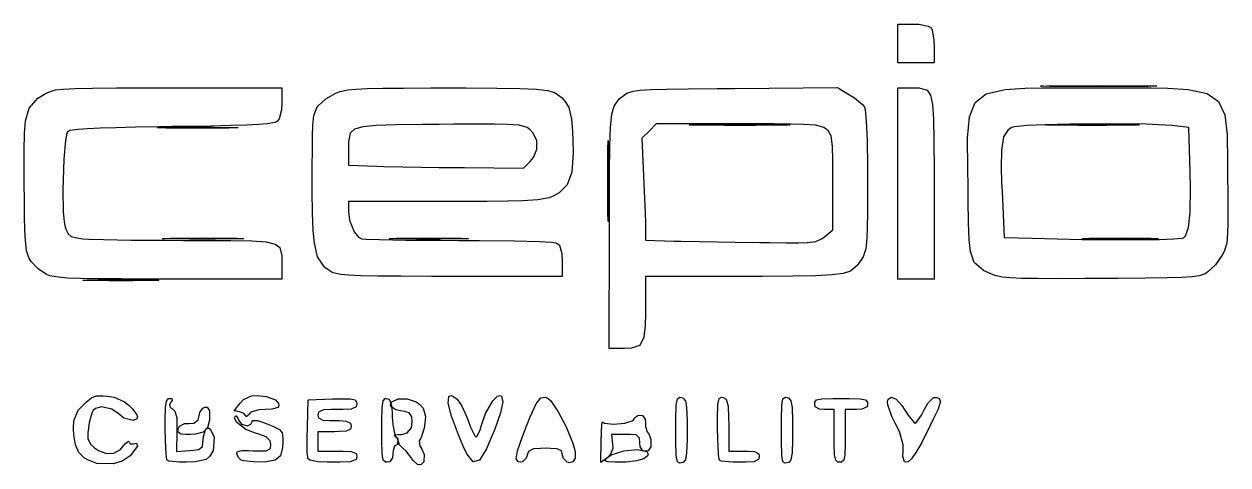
# Model space of a CAD drawing. Extents: x 1 to 926, y 1 to 171.
# Drawn here: x 492.2 to 925.9, y 1.6 to 160.6 of the extents above; entities that cross this region are included whole.
import ezdxf

# ---------------------------------------------------------------- set-up
doc = ezdxf.new("R2010")
doc.units = 0

msp = doc.modelspace()

# ---------------------------------------------------------------- linework, layer by layer
for p, q in [((807, 153.58251), (807, 160.58251)), ((807, 160.58251), (812.3, 160.58251)), ((812.3, 160.58251), (814.452578, 160.487823)), ((814.452578, 160.487823), (817.915859, 159.848448)), ((817.915859, 159.848448), (818.8, 159.38251)), ((818.8, 159.38251), (819.265937, 158.458916)), ((819.265937, 158.458916), (819.905313, 154.729229)), ((807, 146.58251), (807, 153.58251)), ((819.905313, 154.729229), (820, 152.38251)), ((820, 152.38251), (820, 146.58251)), ((813.5, 146.58251), (807, 146.58251)), ((820, 146.58251), (813.5, 146.58251)), ((497.108278, 133.835168), (499.5, 135.30099)), ((499.5, 135.30099), (500.904594, 136.037455)), ((500.904594, 136.037455), (503.501526, 136.810509)), ((503.501526, 136.810509), (506.303693, 137.14245)), ((506.303693, 137.14245), (510.55791, 137.357782)), ((510.55791, 137.357782), (516.774476, 137.482334)), ((516.774476, 137.482334), (525.463689, 137.541936)), ((525.463689, 137.541936), (537.135848, 137.562418)), ((537.135848, 137.562418), (544.25, 137.56606)), ((544.25, 137.56606), (585, 137.58251)), ((585, 137.58251), (585, 132.204955)), ((600.903042, 133.567022), (604.421401, 135.686179)), ((604.421401, 135.686179), (605.864281, 136.251861)), ((605.864281, 136.251861), (608.742034, 136.866309)), ((608.742034, 136.866309), (611.64416, 137.143462)), ((611.64416, 137.143462), (615.739583, 137.333488)), ((615.739583, 137.333488), (621.376649, 137.452549)), ((621.376649, 137.452549), (628.9037, 137.51681)), ((628.9037, 137.51681), (638.66908, 137.542433)), ((638.66908, 137.542433), (644.5, 137.545806)), ((644.5, 137.545806), (651.315314, 137.545469)), ((651.315314, 137.545469), (662.492892, 137.511389)), ((662.492892, 137.511389), (670.809564, 137.382432)), ((670.809564, 137.382432), (676.757125, 137.098195)), ((676.757125, 137.098195), (680.827367, 136.598273)), ((680.827367, 136.598273), (683.512083, 135.822262)), ((683.512083, 135.822262), (686.017092, 134.008448)), ((706.568643, 133.603428), (708.321881, 134.986111)), ((708.321881, 134.986111), (709.349147, 135.659071)), ((709.349147, 135.659071), (711.562732, 136.381094)), ((711.562732, 136.381094), (714.100209, 136.707488)), ((714.100209, 136.707488), (717.977725, 136.939243)), ((717.977725, 136.939243), (723.615825, 137.101495)), ((723.615825, 137.101495), (731.435056, 137.219379)), ((731.435056, 137.219379), (741.855963, 137.318031)), ((741.855963, 137.318031), (748.173465, 137.367999)), ((748.173465, 137.367999), (785.203169, 137.653489)), ((785.203169, 137.653489), (789.583192, 135.086624)), ((789.583192, 135.086624), (791.364231, 133.939809)), ((807, 103.08251), (807, 137.58251)), ((807, 137.58251), (811.845012, 137.58251)), ((811.845012, 137.58251), (814.611562, 137.559137)), ((814.611562, 137.559137), (817.46542, 136.707504)), ((817.46542, 136.707504), (818.656732, 134.915037)), ((818.656732, 134.915037), (819.401212, 131.598538)), ((834.748615, 132.261887), (838.814588, 135.39369)), ((838.814588, 135.39369), (845.56716, 136.991188)), ((845.56716, 136.991188), (852.788611, 137.485855)), ((852.788611, 137.485855), (858.783549, 137.598874)), ((858.368606, 138.18802), (858.773465, 138.241666)), ((859.377017, 138.14028), (858.368606, 138.18802)), ((858.773465, 138.241666), (860.662609, 138.29999)), ((858.783549, 137.598874), (865.818496, 137.612045)), ((861.727683, 138.09967), (859.377017, 138.14028)), ((860.662609, 138.29999), (862.185979, 138.330523)), ((865.349589, 138.06742), (861.727683, 138.09967)), ((862.185979, 138.330523), (879.056445, 138.454368)), ((870.171722, 138.044755), (865.349589, 138.06742)), ((865.818496, 137.612045), (873.975311, 137.588419)), ((876.123066, 138.032902), (870.171722, 138.044755)), ((873.975311, 137.588419), (878.5, 137.58251)), ((879.5, 138.031413), (876.123066, 138.032902)), ((878.5, 137.58251), (883.027922, 137.587539)), ((879.056445, 138.454368), (896.185979, 138.331178)), ((882.873676, 138.033032), (879.5, 138.031413)), ((888.79992, 138.045114), (882.873676, 138.033032)), ((883.027922, 137.587539), (891.193542, 137.606243)), ((893.574321, 138.067963), (888.79992, 138.045114)), ((891.193542, 137.606243), (898.241098, 137.588627)), ((897.12844, 138.100352), (893.574321, 138.067963)), ((896.185979, 138.331178), (897.773327, 138.300705)), ((899.393838, 138.14105), (897.12844, 138.100352)), ((897.773327, 138.300705), (899.78472, 138.242456)), ((898.241098, 137.588627), (904.253266, 137.477276)), ((900.302078, 138.188828), (899.393838, 138.14105)), ((899.78472, 138.242456), (900.302078, 138.188828)), ((904.253266, 137.477276), (911.511022, 137.0089)), ((911.511022, 137.0089), (918.335825, 135.52045)), ((918.335825, 135.52045), (922.507267, 132.623585)), ((492.729099, 125.658238), (493.952736, 130.232409)), ((493.952736, 130.232409), (497.108278, 133.835168)), ((585, 132.204955), (584.905144, 129.69167)), ((596.566913, 127.565136), (597.478702, 130.110151)), ((597.478702, 130.110151), (598.171401, 131.073282)), ((598.171401, 131.073282), (600.903042, 133.567022)), ((686.017092, 134.008448), (687.389587, 132.27795)), ((687.389587, 132.27795), (688.461433, 130.434617)), ((688.461433, 130.434617), (689.387233, 126.339067)), ((703.961355, 128.024568), (704.739227, 130.984647)), ((704.739227, 130.984647), (706.568643, 133.603428)), ((791.364231, 133.939809), (794.240574, 131.558272)), ((794.240574, 131.558272), (794.981608, 130.616876)), ((794.981608, 130.616876), (795.201374, 129.750767)), ((819.401212, 131.598538), (819.803581, 126.291494)), ((832.714378, 127.091372), (834.748615, 132.261887)), ((922.507267, 132.623585), (924.686764, 127.858981)), ((584.096054, 126.385108), (583.348329, 125.454955)), ((584.905144, 129.69167), (584.096054, 126.385108)), ((596.208871, 124.049705), (596.566913, 127.565136)), ((689.387233, 126.339067), (689.717291, 121.796169)), ((703.463362, 123.412266), (703.961355, 128.024568)), ((795.201374, 129.750767), (795.573232, 125.582215)), ((819.803581, 126.291494), (819.96856, 118.527394)), ((832.057014, 119.377738), (832.714378, 127.091372)), ((924.686764, 127.858981), (925.535735, 120.767316)), ((492.323636, 121.105468), (492.729099, 125.658238)), ((507.904775, 121.8888), (507.601019, 121.290367)), ((508.687891, 122.194231), (507.904775, 121.8888)), ((511.702772, 122.590837), (508.687891, 122.194231)), ((515.045938, 122.819023), (511.702772, 122.590837)), ((519.540852, 123.022082), (515.045938, 122.819023)), ((525.2605, 123.20331), (519.540852, 123.022082)), ((532.27787, 123.366005), (525.2605, 123.20331)), ((540.665949, 123.513464), (532.27787, 123.366005)), ((540.051831, 123.153954), (540.241653, 123.236508)), ((543.214785, 123.068418), (540.051831, 123.153954)), ((540.241653, 123.236508), (541.678139, 123.297875)), ((545.396814, 123.58251), (540.665949, 123.513464)), ((541.678139, 123.297875), (542.807349, 123.329971)), ((542.807349, 123.329971), (554.93413, 123.459566)), ((549.930101, 123.020433), (543.214785, 123.068418)), ((550.543089, 123.656818), (545.396814, 123.58251)), ((554.5, 123.013765), (549.930101, 123.020433)), ((559.455391, 123.809174), (550.543089, 123.656818)), ((559.082445, 123.019979), (554.5, 123.013765)), ((554.93413, 123.459566), (566.807349, 123.328782)), ((565.890566, 123.067294), (559.082445, 123.019979)), ((566.666093, 123.973363), (559.455391, 123.809174)), ((569.2198, 123.152509), (565.890566, 123.067294)), ((572.341672, 124.157598), (566.666093, 123.973363)), ((566.807349, 123.328782), (567.87394, 123.296577)), ((567.87394, 123.296577), (569.190774, 123.235074)), ((569.190774, 123.235074), (569.2198, 123.152509)), ((576.648607, 124.370092), (572.341672, 124.157598)), ((579.753375, 124.619061), (576.648607, 124.370092)), ((582.520635, 125.078868), (579.753375, 124.619061)), ((583.348329, 125.454955), (582.520635, 125.078868)), ((596.083126, 120.433736), (596.208871, 124.049705)), ((611.251677, 122.627558), (609.693799, 121.282496)), ((614.196413, 123.47752), (611.251677, 122.627558)), ((618.96482, 123.958462), (614.196413, 123.47752)), ((625.993715, 124.196466), (618.96482, 123.958462)), ((635.719913, 124.317613), (625.993715, 124.196466)), ((641.731005, 124.373766), (635.719913, 124.317613)), ((646.870491, 124.422725), (641.731005, 124.373766)), ((655.334642, 124.487579), (646.870491, 124.422725)), ((661.673168, 124.491895), (655.334642, 124.487579)), ((666.239036, 124.415928), (661.673168, 124.491895)), ((670.536216, 124.108258), (666.239036, 124.415928)), ((673.355834, 123.232761), (670.536216, 124.108258)), ((674.312693, 122.551186), (673.355834, 123.232761)), ((675.496099, 121.387335), (674.312693, 122.551186)), ((689.717291, 121.796169), (689.83925, 118.742977)), ((703.18224, 116.56416), (703.463362, 123.412266)), ((717.304529, 121.977948), (714.699967, 119.373386)), ((719.909091, 124.58251), (717.304529, 121.977948)), ((749.343761, 124.58251), (719.909091, 124.58251)), ((731.808273, 124.185006), (732.208353, 124.239748)), ((732.639761, 124.136262), (731.808273, 124.185006)), ((732.208353, 124.239748), (733.900497, 124.299236)), ((734.642319, 124.09477), (732.639761, 124.136262)), ((733.900497, 124.299236), (735.25, 124.330367)), ((737.755447, 124.061785), (734.642319, 124.09477)), ((735.25, 124.330367), (750, 124.456431)), ((744.375122, 124.030996), (737.755447, 124.061785)), ((750, 124.024759), (744.375122, 124.030996)), ((754.207031, 124.580657), (749.343761, 124.58251)), ((750, 124.456431), (764.75, 124.330367)), ((755.624878, 124.030996), (750, 124.024759)), ((762.2976, 124.559093), (754.207031, 124.580657)), ((762.244553, 124.061785), (755.624878, 124.030996)), ((765.357681, 124.09477), (762.244553, 124.061785)), ((768.455875, 124.498749), (762.2976, 124.559093)), ((764.75, 124.330367), (766.099503, 124.299236)), ((767.360239, 124.136262), (765.357681, 124.09477)), ((766.099503, 124.299236), (767.791647, 124.239748)), ((768.191727, 124.185006), (767.360239, 124.136262)), ((767.791647, 124.239748), (768.191727, 124.185006)), ((772.980655, 124.38166), (768.455875, 124.498749)), ((777.358645, 124.060333), (772.980655, 124.38166)), ((780.267524, 123.265618), (777.358645, 124.060333)), ((781.139216, 122.670863), (780.267524, 123.265618)), ((781.905373, 122.003322), (781.139216, 122.670863)), ((782.903607, 120.249006), (781.905373, 122.003322)), ((795.573232, 125.582215), (795.839414, 118.571968)), ((846.723293, 122.48464), (844.990241, 119.900676)), ((848.016607, 123.296515), (846.723293, 122.48464)), ((848.981593, 123.541057), (848.016607, 123.296515)), ((853.35834, 123.964502), (848.981593, 123.541057)), ((860.284757, 124.292335), (853.35834, 123.964502)), ((860.041611, 124.18316), (860.414566, 124.238488)), ((860.816727, 124.133896), (860.041611, 124.18316)), ((868.905612, 124.51484), (860.284757, 124.292335)), ((860.414566, 124.238488), (861.991989, 124.298611)), ((862.683517, 124.091961), (860.816727, 124.133896)), ((861.991989, 124.298611), (863.25, 124.330075)), ((865.585587, 124.058623), (862.683517, 124.091961)), ((863.25, 124.330075), (877, 124.457486)), ((871.75647, 124.027506), (865.585587, 124.058623)), ((883.143138, 124.629856), (868.905612, 124.51484)), ((877, 124.021202), (871.75647, 124.027506)), ((877, 124.457486), (890.75, 124.330075)), ((882.24353, 124.027506), (877, 124.021202)), ((888.414413, 124.058623), (882.24353, 124.027506)), ((896.382456, 124.453237), (883.143138, 124.629856)), ((891.316483, 124.091961), (888.414413, 124.058623)), ((890.75, 124.330075), (892.008011, 124.298611)), ((893.183273, 124.133896), (891.316483, 124.091961)), ((892.008011, 124.298611), (893.585434, 124.238488)), ((893.958389, 124.18316), (893.183273, 124.133896)), ((893.585434, 124.238488), (893.958389, 124.18316)), ((903.228716, 124.15728), (896.382456, 124.453237)), ((905.737149, 123.952195), (903.228716, 124.15728)), ((911.76768, 123.32188), (905.737149, 123.952195)), ((912.199489, 107.202195), (911.76768, 123.32188)), ((492.163033, 114.969335), (492.323636, 121.105468)), ((507.062741, 118.596013), (506.459274, 111.836353)), ((507.601019, 121.290367), (507.062741, 118.596013)), ((596.021487, 115.484255), (596.083126, 120.433736)), ((609.001804, 118.060784), (609, 114.926364)), ((609.693799, 121.282496), (609.001804, 118.060784)), ((676.878426, 118.579965), (675.496099, 121.387335)), ((676.941541, 115.457833), (676.878426, 118.579965)), ((689.83925, 118.742977), (689.925027, 114.080795)), ((702.485908, 115.367725), (702.571444, 118.530679)), ((702.571444, 118.530679), (702.653998, 118.340857)), ((702.653998, 118.340857), (702.715365, 116.904371)), ((714.699967, 119.373386), (715.349983, 105.819836)), ((783.363488, 116.53094), (782.903607, 120.249006)), ((795.839414, 118.571968), (795.981385, 109.208125)), ((819.96856, 118.527394), (820.00087, 107.839726)), ((832.121662, 108.616582), (832.057014, 119.377738)), ((844.990241, 119.900676), (844.229405, 114.958985)), ((925.535735, 120.767316), (925.715596, 110.889266)), ((492.175824, 106.923521), (492.163033, 114.969335)), ((596.00145, 108.93072), (596.021487, 115.484255)), ((609, 114.926364), (609, 109.652476)), ((675.677564, 112.410699), (676.941541, 115.457833)), ((689.925027, 114.080795), (689.451655, 107.118136)), ((702.437923, 108.652409), (702.485908, 115.367725)), ((702.715365, 116.904371), (702.747461, 115.775161)), ((702.747461, 115.775161), (702.877056, 103.64838)), ((703.054978, 106.896671), (703.18224, 116.56416)), ((783.480532, 111.439609), (783.363488, 116.53094)), ((844.229405, 114.958985), (844.177045, 108.927679)), ((506.459274, 111.836353), (506.121774, 100.621286)), ((596, 104.967888), (596.00145, 108.93072)), ((609, 109.652476), (619.25, 109.328391)), ((619.25, 109.328391), (621.743652, 109.258984)), ((621.743652, 109.258984), (628.620339, 109.111372)), ((628.620339, 109.111372), (641.71804, 108.900867)), ((641.71804, 108.900867), (650.795455, 108.793407)), ((650.795455, 108.793407), (672.090909, 108.58251)), ((672.090909, 108.58251), (674.545455, 111.037056)), ((674.545455, 111.037056), (675.677564, 112.410699)), ((702.431254, 104.08251), (702.437923, 108.652409)), ((783.498923, 106.553733), (783.480532, 111.439609)), ((795.981385, 109.208125), (796, 103.796135)), ((832.220095, 101.935555), (832.121662, 108.616582)), ((844.177045, 108.927679), (844.342278, 103.496616)), ((925.715596, 110.889266), (925.761304, 104.761809)), ((492.224909, 102.08251), (492.175824, 106.923521)), ((596.009543, 100.307584), (596, 104.967888)), ((689.451655, 107.118136), (687.872879, 102.60218)), ((703.018568, 93.826217), (703.054978, 106.896671)), ((715.349983, 105.819836), (715.602373, 100.177952)), ((783.5, 103.58428), (783.498923, 106.553733)), ((820.00087, 107.839726), (820, 101.253769)), ((912.31852, 101.447021), (912.199489, 107.202195)), ((925.761304, 104.761809), (925.804839, 100.701235)), ((492.272963, 98.027434), (492.224909, 102.08251)), ((506.121774, 100.621286), (506.291005, 92.951387)), ((596.104439, 92.434524), (596.009543, 100.307584)), ((687.872879, 102.60218), (684.894097, 99.690238)), ((702.437469, 99.500065), (702.431254, 104.08251)), ((702.877056, 103.64838), (702.746272, 91.775161)), ((715.602373, 100.177952), (715.888596, 92.46504)), ((783.5, 86.409343), (783.5, 103.58428)), ((796, 103.796135), (795.998804, 99.51297)), ((807, 68.58251), (807, 103.08251)), ((820, 101.253769), (820, 68.58251)), ((832.275839, 96.96084), (832.220095, 101.935555)), ((844.342278, 103.496616), (844.475604, 100.297421)), ((844.475604, 100.297421), (845.209922, 83.650159)), ((912.240252, 92.728537), (912.31852, 101.447021)), ((925.804839, 100.701235), (925.859366, 93.99567)), ((492.370888, 91.310553), (492.272963, 98.027434)), ((643.75, 96.604472), (609, 96.58251)), ((609, 96.58251), (609, 93.03285)), ((649.46193, 96.610083), (643.75, 96.604472)), ((658.99299, 96.63882), (649.46193, 96.610083)), ((666.299788, 96.706008), (658.99299, 96.63882)), ((671.74169, 96.829764), (666.299788, 96.706008)), ((677.193974, 97.161091), (671.74169, 96.829764)), ((681.290625, 97.969933), (677.193974, 97.161091)), ((682.787639, 98.572432), (681.290625, 97.969933)), ((684.894097, 99.690238), (682.787639, 98.572432)), ((702.484784, 92.691944), (702.437469, 99.500065)), ((795.998804, 99.51297), (795.979985, 92.450058)), ((832.405859, 88.846005), (832.275839, 96.96084)), ((492.492412, 86.221121), (492.370888, 91.310553)), ((506.291005, 92.951387), (506.635813, 89.216761)), ((596.341648, 86.275818), (596.104439, 92.434524)), ((609, 93.03285), (609.383492, 89.879153)), ((702.569999, 89.36271), (702.484784, 92.691944)), ((702.746272, 91.775161), (702.714067, 90.70857)), ((703.014742, 85.83251), (703.018568, 93.826217)), ((715.888596, 92.46504), (715.986733, 88.701617)), ((795.979985, 92.450058), (795.918701, 87.136481)), ((911.686352, 87.194444), (912.240252, 92.728537)), ((925.859366, 93.99567), (925.852622, 88.930889)), ((506.635813, 89.216761), (506.883985, 87.968157)), ((506.883985, 87.968157), (507.256438, 86.66434)), ((609.383492, 89.879153), (611.086069, 85.615869)), ((702.652564, 89.391736), (702.569999, 89.36271)), ((702.714067, 90.70857), (702.652564, 89.391736)), ((715.986733, 88.701617), (716, 87.459381)), ((716, 87.459381), (716, 82.652476)), ((795.918701, 87.136481), (795.790278, 83.265974)), ((832.645803, 82.853196), (832.405859, 88.846005)), ((910.592192, 84.199026), (911.686352, 87.194444)), ((925.852622, 88.930889), (925.763147, 85.210903)), ((492.662947, 82.48284), (492.492412, 86.221121)), ((493.066228, 78.804423), (492.662947, 82.48284)), ((507.256438, 86.66434), (508.010233, 84.903554)), ((508.010233, 84.903554), (509.160883, 83.954272)), ((509.160883, 83.954272), (511.170389, 83.435346)), ((511.170389, 83.435346), (512.641589, 83.218157)), ((512.641589, 83.218157), (513.281521, 83.153406)), ((513.281521, 83.153406), (515.474693, 83.029675)), ((515.474693, 83.029675), (520.763739, 82.863399)), ((520.763739, 82.863399), (530.75266, 82.691452)), ((530.75266, 82.691452), (542.98731, 82.595484)), ((542.051831, 83.153954), (542.241653, 83.236508)), ((545.214785, 83.068418), (542.051831, 83.153954)), ((542.241653, 83.236508), (543.678139, 83.297875)), ((542.98731, 82.595484), (549.568143, 82.58251)), ((543.678139, 83.297875), (544.807349, 83.329971)), ((544.807349, 83.329971), (556.93413, 83.459566)), ((551.930101, 83.020433), (545.214785, 83.068418)), ((549.568143, 82.58251), (556.076099, 82.584789)), ((556.5, 83.013765), (551.930101, 83.020433)), ((556.076099, 82.584789), (566.605933, 82.560106)), ((561.082445, 83.019979), (556.5, 83.013765)), ((556.93413, 83.459566), (568.807349, 83.328782)), ((567.890566, 83.067294), (561.082445, 83.019979)), ((566.605933, 82.560106), (574.215199, 82.401072)), ((571.2198, 83.152509), (567.890566, 83.067294)), ((568.807349, 83.328782), (569.87394, 83.296577)), ((569.87394, 83.296577), (571.190774, 83.235074)), ((571.190774, 83.235074), (571.2198, 83.152509)), ((596.770651, 81.572613), (596.341648, 86.275818)), ((611.086069, 85.615869), (612.682641, 83.712462)), ((612.682641, 83.712462), (613.544802, 83.203691)), ((613.544802, 83.203691), (613.883417, 83.140413)), ((613.883417, 83.140413), (615.53673, 83.019498)), ((615.53673, 83.019498), (620.186953, 82.857007)), ((620.186953, 82.857007), (629.682515, 82.688972)), ((623.719849, 83.152525), (623.826993, 83.235369)), ((626.898315, 83.066854), (623.719849, 83.152525)), ((623.826993, 83.235369), (625.174973, 83.297016)), ((625.174973, 83.297016), (626.25, 83.329278)), ((626.25, 83.329278), (638, 83.459918)), ((633.519165, 83.019039), (626.898315, 83.066854)), ((629.682515, 82.688972), (641.888269, 82.595188)), ((638, 83.012575), (633.519165, 83.019039)), ((638, 83.459918), (649.75, 83.329278)), ((642.480835, 83.019039), (638, 83.012575)), ((641.888269, 82.595188), (648.647529, 82.58251)), ((649.101685, 83.066854), (642.480835, 83.019039)), ((648.647529, 82.58251), (656.197065, 82.564872)), ((652.280151, 83.152525), (649.101685, 83.066854)), ((649.75, 83.329278), (650.825027, 83.297016)), ((650.825027, 83.297016), (652.173007, 83.235369)), ((652.173007, 83.235369), (652.280151, 83.152525)), ((656.197065, 82.564872), (668.834418, 82.427533)), ((668.834418, 82.427533), (677.903474, 82.162468)), ((703, 43.58251), (703.014742, 85.83251)), ((716, 82.652476), (726.25, 82.328391)), ((777.457953, 82.189246), (779.727449, 83.203746)), ((779.727449, 83.203746), (780.694236, 83.995926)), ((780.694236, 83.995926), (783.5, 86.409343)), ((795.790278, 83.265974), (795.417788, 79.496016)), ((833.097928, 78.593491), (832.645803, 82.853196)), ((845.209922, 83.650159), (855.354961, 83.327232)), ((855.354961, 83.327232), (873.353443, 82.928845)), ((873.327515, 83.150984), (873.430099, 83.234428)), ((876.370728, 83.064694), (873.327515, 83.150984)), ((873.353443, 82.928845), (894.552158, 82.839892)), ((873.430099, 83.234428), (874.720718, 83.296522)), ((874.720718, 83.296522), (875.75, 83.329017)), ((875.75, 83.329017), (887, 83.460603)), ((882.709839, 83.016533), (876.370728, 83.064694)), ((887, 83.010022), (882.709839, 83.016533)), ((887, 83.460603), (898.25, 83.329017)), ((891.290161, 83.016533), (887, 83.010022)), ((897.629272, 83.064694), (891.290161, 83.016533)), ((894.552158, 82.839892), (901.254394, 82.928431)), ((900.672485, 83.150984), (897.629272, 83.064694)), ((898.25, 83.329017), (899.279282, 83.296522)), ((899.279282, 83.296522), (900.569901, 83.234428)), ((900.569901, 83.234428), (900.672485, 83.150984)), ((901.254394, 82.928431), (906.299136, 83.086431)), ((906.299136, 83.086431), (909.258439, 83.312916)), ((909.258439, 83.312916), (909.822318, 83.451535)), ((909.822318, 83.451535), (910.592192, 84.199026)), ((925.763147, 85.210903), (925.426868, 81.504931)), ((494.012642, 76.050114), (493.066228, 78.804423)), ((574.215199, 82.401072), (579.376936, 81.993255)), ((579.376936, 81.993255), (582.564185, 81.222217)), ((582.564185, 81.222217), (584.249988, 79.973526)), ((584.249988, 79.973526), (584.998258, 76.954561)), ((597.882004, 76.680633), (596.770651, 81.572613)), ((677.903474, 82.162468), (682.157113, 81.885883)), ((682.157113, 81.885883), (683.699026, 81.666803)), ((683.699026, 81.666803), (684.065741, 81.547326)), ((684.065741, 81.547326), (685.021916, 80.79758)), ((685.021916, 80.79758), (685.915754, 77.79387)), ((726.25, 82.328391), (728.731381, 82.258984)), ((728.731381, 82.258984), (735.517298, 82.111372)), ((735.517298, 82.111372), (748.350263, 81.900867)), ((748.350263, 81.900867), (757.194236, 81.793407)), ((757.194236, 81.793407), (760.81825, 81.757225)), ((760.81825, 81.757225), (766.764362, 81.713175)), ((766.764362, 81.713175), (771.200131, 81.728017)), ((771.200131, 81.728017), (774.396208, 81.827118)), ((774.396208, 81.827118), (777.457953, 82.189246)), ((795.417788, 79.496016), (794.455863, 76.66168)), ((834.397642, 74.602736), (833.097928, 78.593491)), ((924.488641, 78.507831), (923.761304, 77.176527)), ((925.426868, 81.504931), (924.488641, 78.507831)), ((494.718183, 74.972823), (494.012642, 76.050114)), ((497.248808, 72.301453), (494.718183, 74.972823)), ((584.998258, 76.954561), (585, 74.011081)), ((585, 74.011081), (585, 68.58251)), ((600.49689, 72.836297), (597.882004, 76.680633)), ((685.915754, 77.79387), (686, 75.047326)), ((686, 75.047326), (686, 69.58251)), ((793.719985, 75.494962), (792.336708, 73.552649)), ((794.455863, 76.66168), (793.719985, 75.494962)), ((837.827628, 71.717653), (834.397642, 74.602736)), ((921.335349, 73.802809), (918.67818, 71.176527)), ((923.761304, 77.176527), (921.335349, 73.802809)), ((500.218183, 70.245593), (497.248808, 72.301453)), ((501.475177, 69.771478), (500.218183, 70.245593)), ((504.54918, 69.244934), (501.475177, 69.771478)), ((602.401269, 71.479558), (600.49689, 72.836297)), ((603.550889, 70.890175), (602.401269, 71.479558)), ((606.147644, 70.256843), (603.550889, 70.890175)), ((609.060507, 69.975571), (606.147644, 70.256843)), ((613.39884, 69.786089), (609.060507, 69.975571)), ((619.57417, 69.670423), (613.39884, 69.786089)), ((627.998023, 69.610599), (619.57417, 69.670423)), ((639.081927, 69.588642), (627.998023, 69.610599)), ((645.75, 69.586248), (639.081927, 69.588642)), ((686, 69.58251), (645.75, 69.586248)), ((751.25, 69.597252), (716, 69.58251)), ((716, 69.58251), (716, 58.516769)), ((758.032395, 69.60149), (751.25, 69.597252)), ((769.13594, 69.643225), (758.032395, 69.60149)), ((777.37323, 69.786993), (769.13594, 69.643225)), ((783.242747, 70.102017), (777.37323, 69.786993)), ((787.242975, 70.657519), (783.242747, 70.102017)), ((789.872399, 71.522724), (787.242975, 70.657519)), ((792.336708, 73.552649), (789.872399, 71.522724)), ((840.5, 70.444004), (837.827628, 71.717653)), ((841.913994, 69.873228), (840.5, 70.444004)), ((844.701543, 69.265098), (841.913994, 69.873228)), ((913.013303, 69.461772), (909.262403, 69.23367)), ((915.47947, 69.785748), (913.013303, 69.461772)), ((917.654513, 70.505272), (915.47947, 69.785748)), ((918.67818, 71.176527), (917.654513, 70.505272)), ((507.851863, 68.999817), (504.54918, 69.244934)), ((512.526029, 68.825691), (507.851863, 68.999817)), ((518.887796, 68.710779), (512.526029, 68.825691)), ((513.327515, 68.150984), (513.430099, 68.234428)), ((516.370728, 68.064694), (513.327515, 68.150984)), ((513.430099, 68.234428), (514.720718, 68.296522)), ((514.720718, 68.296522), (515.75, 68.329017)), ((515.75, 68.329017), (527, 68.460603)), ((522.709839, 68.016533), (516.370728, 68.064694)), ((527.253284, 68.643305), (518.887796, 68.710779)), ((527, 68.010022), (522.709839, 68.016533)), ((527, 68.460603), (538.25, 68.329017)), ((531.290161, 68.016533), (527, 68.010022)), ((537.93861, 68.611493), (527.253284, 68.643305)), ((537.629272, 68.064694), (531.290161, 68.016533)), ((540.672485, 68.150984), (537.629272, 68.064694)), ((544.25, 68.60528), (537.93861, 68.611493)), ((538.25, 68.329017), (539.279282, 68.296522)), ((539.279282, 68.296522), (540.569901, 68.234428)), ((540.569901, 68.234428), (540.672485, 68.150984)), ((585, 68.58251), (544.25, 68.60528)), ((813.5, 68.58251), (807, 68.58251)), ((820, 68.58251), (813.5, 68.58251)), ((847.527357, 69.003825), (844.701543, 69.265098)), ((851.545591, 68.840904), (847.527357, 69.003825)), ((857.114927, 68.761792), (851.545591, 68.840904)), ((864.594045, 68.751945), (857.114927, 68.761792)), ((874.341627, 68.796821), (864.594045, 68.751945)), ((880.17818, 68.835235), (874.341627, 68.796821)), ((886.257114, 68.87866), (880.17818, 68.835235)), ((896.288728, 68.966708), (886.257114, 68.87866)), ((903.822351, 69.076846), (896.288728, 68.966708)), ((909.262403, 69.23367), (903.822351, 69.076846)), ((716, 58.516769), (715.99324, 56.034227)), ((715.99324, 56.034227), (715.911954, 51.92249)), ((715.911954, 51.92249), (715.484557, 47.618614)), ((708.464816, 43.58251), (703, 43.58251)), ((710.82344, 43.648083), (708.464816, 43.58251)), ((713.963556, 44.604086), (710.82344, 43.648083)), ((715.484557, 47.618614), (713.963556, 44.604086)), ((516.439368, 25.837456), (518.172725, 26.454462)), ((518.172725, 26.454462), (520.491238, 26.483679)), ((520.491238, 26.483679), (522.071594, 26.349653)), ((522.071594, 26.349653), (524.586212, 25.976871)), ((571.217266, 25.181123), (574.082591, 26.459131)), ((574.082591, 26.459131), (576.138322, 26.58251)), ((576.138322, 26.58251), (579.324586, 26.323606)), ((579.324586, 26.323606), (582.736189, 25.082968)), ((644.959203, 23.822484), (645.238287, 26.267235)), ((645.238287, 26.267235), (645.928571, 26.58251)), ((645.928571, 26.58251), (646.639351, 26.434279)), ((646.639351, 26.434279), (648.132843, 25.266872)), ((661.022698, 24.751018), (662.753894, 26.363825)), ((662.753894, 26.363825), (663.530615, 26.58251)), ((663.530615, 26.58251), (664.196841, 26.334356)), ((664.196841, 26.334356), (664.604614, 24.354424)), ((803.509715, 25.307298), (804.640806, 26.035767)), ((804.640806, 26.035767), (806.312204, 25.249615)), ((511.665001, 21.283523), (513.524842, 23.307352)), ((513.524842, 23.307352), (514.645838, 24.402952)), ((514.645838, 24.402952), (516.439368, 25.837456)), ((517.892731, 21.89147), (517.087869, 21.188386)), ((520.030734, 22.543836), (517.892731, 21.89147)), ((523.768569, 21.735897), (520.030734, 22.543836)), ((526, 20.08251), (523.768569, 21.735897)), ((524.586212, 25.976871), (528.39871, 24.393612)), ((528.39871, 24.393612), (530.046752, 23.037719)), ((530.046752, 23.037719), (531.193443, 21.835523)), ((531.193443, 21.835523), (532.76697, 19.628453)), ((543.012426, 17.892349), (543.145068, 22.275397)), ((543.145068, 22.275397), (543.495287, 24.613868)), ((543.495287, 24.613868), (544.15171, 25.499541)), ((544.15171, 25.499541), (544.622445, 25.58251)), ((545.066993, 24.163232), (544.569954, 23.425194)), ((544.569954, 23.425194), (544.830975, 22.311134)), ((544.622445, 25.58251), (545.366661, 25.519165)), ((544.830975, 22.311134), (545.62746, 21.771118)), ((545.573049, 24.860245), (545.066993, 24.163232)), ((545.366661, 25.519165), (545.573049, 24.860245)), ((545.62746, 21.771118), (546.492823, 20.9877)), ((555.438542, 20.473567), (556.50868, 22.065149)), ((556.50868, 22.065149), (557.25, 22.397284)), ((557.25, 22.397284), (558.099503, 22.412346)), ((558.099503, 22.412346), (558.918584, 21.098451)), ((567.800348, 21.08251), (569.972754, 23.83251)), ((569.972754, 23.83251), (571.217266, 25.181123)), ((583.744121, 22.358963), (581.375998, 21.658226)), ((582.736189, 25.082968), (583.852543, 23.798393)), ((584, 23.047326), (583.744121, 22.358963)), ((583.852543, 23.798393), (584, 23.047326)), ((594.211631, 15.153689), (594.5, 25.08251)), ((594.5, 25.08251), (603.25, 25.371443)), ((603.25, 25.371443), (605.989891, 25.452998)), ((605.989891, 25.452998), (609.636791, 25.443084)), ((610.017626, 21.737811), (607.131933, 21.593925)), ((609.636791, 25.443084), (611.402387, 25.089965)), ((611.80314, 22.519131), (610.017626, 21.737811)), ((611.402387, 25.089965), (611.961726, 24.258631)), ((612, 23.621443), (611.80314, 22.519131)), ((611.961726, 24.258631), (612, 23.621443)), ((621.010992, 17.529987), (621.140976, 22.241449)), ((621.140976, 22.241449), (621.508397, 24.655502)), ((621.508397, 24.655502), (622.225382, 25.508842)), ((622.225382, 25.508842), (622.75, 25.580461)), ((622.75, 25.580461), (623.652588, 25.317686)), ((623.652588, 25.317686), (624.433478, 23.442733)), ((624.203697, 23.429636), (624.683825, 24.345174)), ((624.263577, 22.615227), (624.203697, 23.429636)), ((626.049558, 21.499301), (624.263577, 22.615227)), ((624.433478, 23.442733), (624.715347, 20.738724)), ((624.683825, 24.345174), (626.968734, 25.386552)), ((626.968734, 25.386552), (630.205667, 25.37732)), ((630.205667, 25.37732), (633.417611, 24.320265)), ((633.417611, 24.320265), (634.708895, 23.399675)), ((634.708895, 23.399675), (635.983387, 22.039081)), ((635.983387, 22.039081), (636.819542, 19.059278)), ((646.106671, 19.130905), (644.959203, 23.822484)), ((648.132843, 25.266872), (649.694282, 22.979175)), ((649.694282, 22.979175), (651.290111, 19.620355)), ((658.404453, 20.076561), (661.022698, 24.751018)), ((664.604614, 24.354424), (663.781938, 20.408096)), ((674.542515, 18.976397), (676.663631, 23.581873)), ((676.663631, 23.581873), (678.354259, 25.735199)), ((678.354259, 25.735199), (680.045505, 25.98547)), ((680.045505, 25.98547), (681.026081, 25.568552)), ((681.026081, 25.568552), (681.978667, 24.694004)), ((681.978667, 24.694004), (684.580217, 20.795225)), ((727.007186, 18.003451), (727.126555, 23.139775)), ((727.126555, 23.139775), (727.523425, 25.479273)), ((727.523425, 25.479273), (728.362804, 25.994648)), ((728.362804, 25.994648), (729, 25.872259)), ((729, 25.872259), (729.617294, 25.654333)), ((729.617294, 25.654333), (730.446113, 24.678199)), ((730.446113, 24.678199), (730.855168, 22.266872)), ((730.855168, 22.266872), (730.989971, 17.562576)), ((742.007499, 18.722227), (742.128568, 23.401223)), ((742.128568, 23.401223), (742.52678, 25.534982)), ((742.52678, 25.534982), (743.364996, 25.996171)), ((743.364996, 25.996171), (744, 25.872259)), ((744, 25.872259), (745.080627, 25.324787)), ((745.080627, 25.324787), (745.847267, 22.728745)), ((745.847267, 22.728745), (745.988742, 18.824607)), ((765.007186, 18.003451), (765.126555, 23.139775)), ((765.126555, 23.139775), (765.523425, 25.479273)), ((765.523425, 25.479273), (766.362804, 25.994648)), ((766.362804, 25.994648), (767, 25.872259)), ((767, 25.872259), (767.617294, 25.654333)), ((767.617294, 25.654333), (768.446113, 24.678199)), ((768.446113, 24.678199), (768.855168, 22.266872)), ((768.855168, 22.266872), (768.989971, 17.562576)), ((777, 23.58251), (777.045898, 24.20237)), ((777.148438, 22.586974), (777, 23.58251)), ((777.045898, 24.20237), (777.676758, 25.032551)), ((778.757812, 21.667331), (777.148438, 22.586974)), ((777.676758, 25.032551), (779.612305, 25.440035)), ((779.612305, 25.440035), (783.555664, 25.572847)), ((783.555664, 25.572847), (786.5, 25.58251)), ((786.5, 25.58251), (789.444336, 25.572847)), ((789.444336, 25.572847), (793.387695, 25.440035)), ((793.387695, 25.440035), (795.323242, 25.032551)), ((795.84375, 22.566885), (794.03125, 21.660635)), ((795.323242, 25.032551), (795.954102, 24.20237)), ((796, 23.58251), (795.84375, 22.566885)), ((795.954102, 24.20237), (796, 23.58251)), ((803.194268, 24.352746), (803.509715, 25.307298)), ((803.315818, 23.210383), (803.194268, 24.352746)), ((804.832493, 19.110162), (803.315818, 23.210383)), ((806.312204, 25.249615), (808.371966, 23.020309)), ((808.371966, 23.020309), (809.5, 21.386807)), ((816.456139, 21.495955), (817.76623, 23.8851)), ((817.76623, 23.8851), (819.834612, 25.928314)), ((821.431066, 21.750294), (819.591222, 17.792725)), ((819.834612, 25.928314), (820.910139, 25.895758)), ((820.910139, 25.895758), (821.668534, 25.642615)), ((822.293852, 24.565563), (821.431066, 21.750294)), ((821.668534, 25.642615), (822.293852, 24.565563)), ((510, 14.729563), (510.114395, 17.510085)), ((510.114395, 17.510085), (511.665001, 21.283523)), ((516.592461, 20.257336), (515.664301, 16.882834)), ((517.087869, 21.188386), (516.592461, 20.257336)), ((528.140568, 18.470486), (526, 20.08251)), ((531.439418, 17.598798), (528.140568, 18.470486)), ((532.800993, 18.200574), (531.439418, 17.598798)), ((532.76697, 19.628453), (533, 18.895419)), ((533, 18.895419), (532.800993, 18.200574)), ((543, 14.749177), (543.012426, 17.892349)), ((546.492823, 20.9877), (547.147225, 18.572741)), ((547.147225, 18.572741), (547.253462, 15.634386)), ((553.291169, 16.677017), (554.904192, 17.894075)), ((554.904192, 17.894075), (555.183578, 19.323959)), ((555.183578, 19.323959), (555.438542, 20.473567)), ((558.92581, 17.705503), (558.244164, 14.949153)), ((558.918584, 21.098451), (559, 19.590093)), ((559, 19.590093), (558.92581, 17.705503)), ((569.900174, 20.762959), (567.800348, 21.08251)), ((568.00128, 18.601425), (568.327674, 19.243517)), ((568.643607, 16.991274), (568.00128, 18.601425)), ((568.327674, 19.243517), (568.569795, 19.269905)), ((568.569795, 19.269905), (569.181682, 18.425053)), ((569.181682, 18.425053), (569.476082, 17.657871)), ((569.476082, 17.657871), (570.45713, 16.256833)), ((571.392109, 20.190519), (569.900174, 20.762959)), ((572.030409, 19.262959), (571.392109, 20.190519)), ((572.122643, 18.942699), (572.030409, 19.262959)), ((572.681931, 19.246163), (572.122643, 18.942699)), ((573.080099, 19.83251), (572.681931, 19.246163)), ((573.816107, 20.651737), (573.080099, 19.83251)), ((576.679005, 21.491002), (573.816107, 20.651737)), ((574.176676, 17.025943), (574.561032, 17.664459)), ((574.561032, 17.664459), (576.233834, 17.613422)), ((576.233834, 17.613422), (578.457999, 16.856335)), ((579.04969, 21.58251), (576.679005, 21.491002)), ((581.375998, 21.658226), (579.04969, 21.58251)), ((598.203125, 20.658403), (598, 19.58251)), ((598, 19.58251), (598.1875, 18.52001)), ((598.1875, 18.52001), (599.757812, 17.746573)), ((600.001953, 21.426818), (598.203125, 20.658403)), ((599.757812, 17.746573), (602.210938, 17.595531)), ((602.880859, 21.570791), (600.001953, 21.426818)), ((602.210938, 17.595531), (604, 17.58251)), ((605, 21.58251), (602.880859, 21.570791)), ((604, 17.58251), (605.789062, 17.569489)), ((607.131933, 21.593925), (605, 21.58251)), ((605.789062, 17.569489), (608.242188, 17.418448)), ((608.242188, 17.418448), (609.8125, 16.64501)), ((621, 14.08251), (621.010992, 17.529987)), ((624.715347, 20.738724), (624.821506, 18.830461)), ((624.821506, 18.830461), (625.019605, 16.184056)), ((627.945381, 21.091738), (626.049558, 21.499301)), ((629.205872, 20.863258), (627.945381, 21.091738)), ((630.890945, 20.361516), (629.205872, 20.863258)), ((631.898516, 18.93627), (630.890945, 20.361516)), ((632, 17.101601), (631.898516, 18.93627)), ((636.819542, 19.059278), (636.593532, 16.683397)), ((648.630178, 12.399024), (646.106671, 19.130905)), ((651.290111, 19.620355), (652.090434, 17.554638)), ((652.090434, 17.554638), (652.994014, 15.235772)), ((656.973609, 15.988251), (658.404453, 20.076561)), ((663.781938, 20.408096), (661.731755, 14.509497)), ((673.185802, 15.58251), (674.542515, 18.976397)), ((684.580217, 20.795225), (687.448301, 15.29881)), ((708.564163, 16.667413), (711.536927, 17.580561)), ((711.536927, 17.580561), (712, 18.17506)), ((712, 18.17506), (712.157812, 18.721546)), ((712.157812, 18.721546), (713.223438, 19.471453)), ((713.223438, 19.471453), (714, 19.58251)), ((714, 19.58251), (714.964987, 19.442807)), ((714.964987, 19.442807), (715.904996, 18.060533)), ((715.904996, 18.060533), (716, 16.641527)), ((727, 14.08251), (727.007186, 18.003451)), ((730.989971, 17.562576), (731, 14.08251)), ((742, 15.155557), (742.007499, 18.722227)), ((745.988742, 18.824607), (746, 15.965879)), ((765, 14.08251), (765.007186, 18.003451)), ((768.989971, 17.562576), (769, 14.08251)), ((780.5, 21.58251), (778.757812, 21.667331)), ((784, 21.58251), (780.5, 21.58251)), ((784, 12.08251), (784, 21.58251)), ((792, 21.58251), (788, 21.58251)), ((788, 21.58251), (788, 12.08251)), ((794.03125, 21.660635), (792, 21.58251)), ((806.040813, 16.657316), (804.832493, 19.110162)), ((809.5, 21.386807), (810.722694, 19.559269)), ((810.722694, 19.559269), (812.711765, 17.028409)), ((813.714287, 17.003426), (815.431534, 19.592441)), ((815.431534, 19.592441), (816.456139, 21.495955)), ((819.591222, 17.792725), (817.712454, 14.000405)), ((510.068376, 12.462355), (510, 14.729563)), ((515.181319, 13.330029), (515.130028, 11.139228)), ((515.345868, 14.85501), (515.181319, 13.330029)), ((515.664301, 16.882834), (515.345868, 14.85501)), ((543.052604, 10.490192), (543, 14.749177)), ((547.233044, 13.637652), (547.100267, 6.477023)), ((547.253462, 15.634386), (547.233044, 13.637652)), ((547.575532, 13.511537), (547.710251, 14.58251)), ((548.63437, 12.741277), (547.575532, 13.511537)), ((547.710251, 14.58251), (548.126766, 15.524829)), ((548.126766, 15.524829), (549.960578, 16.47995)), ((549.960578, 16.47995), (551.550209, 16.58251)), ((551.550209, 16.58251), (553.291169, 16.677017)), ((556.655654, 13.345535), (553.92527, 12.657405)), ((558.244164, 14.949153), (556.655654, 13.345535)), ((556.851918, 11.870831), (557.436843, 13.8619)), ((557.436843, 13.8619), (557.91416, 14.821443)), ((557.91416, 14.821443), (558.812428, 14.821443)), ((558.812428, 14.821443), (559.586463, 13.8619)), ((559.586463, 13.8619), (560.651748, 11.633177)), ((572.111931, 14.393734), (568.643607, 16.991274)), ((570.45713, 16.256833), (572.671007, 15.641921)), ((575.523961, 13.032521), (572.111931, 14.393734)), ((572.671007, 15.641921), (573.864516, 16.327571)), ((573.864516, 16.327571), (574.176676, 17.025943)), ((577.127527, 12.548014), (575.523961, 13.032521)), ((578.457999, 16.856335), (580, 16.247882)), ((580, 16.247882), (581.803629, 15.509911)), ((581.803629, 15.509911), (584.13495, 14.34808)), ((584.13495, 14.34808), (585.178941, 13.116948)), ((585.178941, 13.116948), (585.432305, 11.230776)), ((594.139667, 11.194265), (594.211631, 15.153689)), ((604, 13.58251), (598, 13.58251)), ((598, 13.58251), (598, 10.08251)), ((605.789062, 13.595531), (604, 13.58251)), ((608.242188, 13.746573), (605.789062, 13.595531)), ((609.8125, 14.52001), (608.242188, 13.746573)), ((609.8125, 16.64501), (610, 15.58251)), ((610, 15.58251), (609.8125, 14.52001)), ((621.008662, 10.478018), (621, 14.08251)), ((625.019605, 16.184056), (625.68562, 12.411059)), ((628.083606, 12.604351), (630.170978, 13.124668)), ((630.170978, 13.124668), (631.74795, 14.964544)), ((631.74795, 14.964544), (632, 17.101601)), ((636.277977, 14.873992), (635.39258, 11.845978)), ((636.593532, 16.683397), (636.277977, 14.873992)), ((652.994014, 15.235772), (654.546414, 12.053748)), ((655.387157, 11.930151), (656.436573, 14.277584)), ((656.436573, 14.277584), (656.973609, 15.988251)), ((661.731755, 14.509497), (660.24727, 10.83251)), ((671.759324, 11.874375), (673.185802, 15.58251)), ((687.448301, 15.29881), (689.788555, 9.727084)), ((700.078947, 10.285825), (700.142705, 13.234225)), ((700.142705, 13.234225), (700.329756, 16.304367)), ((700.329756, 16.304367), (700.491545, 17.124257)), ((700.491545, 17.124257), (700.577433, 17.08251)), ((700.577433, 17.08251), (701.262433, 16.597823)), ((701.262433, 16.597823), (704.488829, 16.277614)), ((704.488829, 16.277614), (708.564163, 16.667413)), ((716, 16.641527), (716.078906, 15.450832)), ((716.078906, 15.450832), (716.611719, 13.554543)), ((716.611719, 13.554543), (717, 13.08251)), ((717, 13.08251), (717.388281, 12.610477)), ((727.007186, 10.161569), (727, 14.08251)), ((731, 14.08251), (730.989971, 10.602444)), ((742.052604, 10.738783), (742, 15.155557)), ((746, 15.965879), (746, 6.58251)), ((765.007186, 10.161569), (765, 14.08251)), ((769, 14.08251), (768.989971, 10.602444)), ((807.553809, 13.590232), (806.040813, 16.657316)), ((808.86811, 8.875015), (807.553809, 13.590232)), ((812.711765, 17.028409), (813.233154, 16.636807)), ((813.233154, 16.636807), (813.714287, 17.003426)), ((817.712454, 14.000405), (816.560562, 11.703096)), ((510.654488, 8.784091), (510.068376, 12.462355)), ((511.926638, 6.061396), (510.654488, 8.784091)), ((515.130028, 11.139228), (516.034631, 9.060795)), ((516.034631, 9.060795), (517.515302, 7.749134)), ((527.884913, 8.33251), (528.68406, 9.304127)), ((528.68406, 9.304127), (529.794125, 10.120068)), ((529.794125, 10.120068), (529.96832, 9.863895)), ((529.96832, 9.863895), (530.431319, 9.172332)), ((530.431319, 9.172332), (531.5, 9.220884)), ((531.5, 9.220884), (532.632122, 9.460389)), ((532.632122, 9.460389), (533.039032, 8.370727)), ((543.294596, 5.477936), (543.052604, 10.490192)), ((550.595102, 12.594707), (548.63437, 12.741277)), ((552.058436, 12.58251), (550.595102, 12.594707)), ((553.92527, 12.657405), (552.058436, 12.58251)), ((556.394186, 8.230653), (556.568577, 9.58251)), ((556.568577, 9.58251), (556.851918, 11.870831)), ((560.651748, 11.633177), (560.335616, 6.63115)), ((579.350901, 11.700822), (577.127527, 12.548014)), ((580.814541, 10.292969), (579.350901, 11.700822)), ((581, 8.919541), (580.814541, 10.292969)), ((580.880776, 7.494124), (581, 8.919541)), ((585.417722, 9.859005), (585.301988, 7.82902)), ((585.432305, 11.230776), (585.417722, 9.859005)), ((594.196718, 6.342715), (594.139667, 11.194265)), ((598, 10.08251), (598, 6.58251)), ((621.136039, 5.683096), (621.008662, 10.478018)), ((625.435734, 12.122302), (625.924969, 12.43311)), ((625.75, 11.920229), (625.435734, 12.122302)), ((625.68562, 12.411059), (626.071506, 11.749177)), ((626.632812, 11.162457), (625.75, 11.920229)), ((625.924969, 12.43311), (626.668213, 12.503563)), ((626.718846, 9.014171), (626, 8.58251)), ((626.071506, 11.749177), (626.765155, 11.064993)), ((627, 10.048867), (626.632812, 11.162457)), ((626.668213, 12.503563), (628.083606, 12.604351)), ((626.765155, 11.064993), (626.718846, 9.014171)), ((627.394385, 8.848531), (627, 10.048867)), ((628.342586, 7.8822), (627.394385, 8.848531)), ((634.931789, 11.000321), (634.526903, 10.275629)), ((634.526903, 10.275629), (634.780571, 8.479605)), ((635.39258, 11.845978), (634.931789, 11.000321)), ((650.392161, 8.33251), (648.630178, 12.399024)), ((654.546414, 12.053748), (655.00403, 11.58251)), ((655.00403, 11.58251), (655.387157, 11.930151)), ((660.24727, 10.83251), (658.731731, 7.40243)), ((669.953255, 6.648502), (671.759324, 11.874375)), ((689.788555, 9.727084), (690.512506, 7.388706)), ((700, 2.48914), (700.078947, 10.285825)), ((708.890594, 12.58251), (703.781188, 12.58251)), ((703.781188, 12.58251), (704.169664, 9.254931)), ((704.169664, 9.254931), (704.248616, 7.568272)), ((710.548686, 12.574268), (708.890594, 12.58251)), ((712.7091, 12.408987), (710.548686, 12.574268)), ((713.90625, 11.292373), (712.7091, 12.408987)), ((714, 9.58251), (713.90625, 11.292373)), ((714.09375, 8.129385), (714, 9.58251)), ((717.388281, 12.610477), (717.921094, 10.714188)), ((718, 9.523493), (717.904996, 8.104487)), ((717.921094, 10.714188), (718, 9.523493)), ((727.126555, 5.025245), (727.007186, 10.161569)), ((730.989971, 10.602444), (730.855168, 5.898148)), ((742.294596, 5.547585), (742.052604, 10.738783)), ((765.126555, 5.025245), (765.007186, 10.161569)), ((768.989971, 10.602444), (768.855168, 5.898148)), ((784.009663, 9.138174), (784, 12.08251)), ((784.142475, 5.194815), (784.009663, 9.138174)), ((787.990337, 9.138174), (787.857525, 5.194815)), ((788, 12.08251), (787.990337, 9.138174)), ((808.833814, 6.63708), (808.86811, 8.875015)), ((815.426316, 9.495793), (813.479678, 6.038609)), ((816.560562, 11.703096), (815.426316, 9.495793)), ((513.989095, 4.071107), (511.926638, 6.061396)), ((517.515302, 7.749134), (518.965871, 6.762487)), ((518.965871, 6.762487), (521.825236, 5.702488)), ((521.825236, 5.702488), (524.508181, 5.853426)), ((524.508181, 5.853426), (526.869838, 7.20715)), ((526.869838, 7.20715), (527.884913, 8.33251)), ((530.36563, 4.904439), (527.451627, 2.997852)), ((533.039032, 8.370727), (530.36563, 4.904439)), ((543.532747, 3.604206), (543.294596, 5.477936)), ((547.100267, 6.477023), (551.800134, 6.779766)), ((551.800134, 6.779766), (553.22096, 6.886093)), ((553.22096, 6.886093), (555.15758, 7.191475)), ((555.15758, 7.191475), (556.394186, 8.230653)), ((559, 4.58251), (557.734923, 3.603892)), ((560.335616, 6.63115), (559, 4.58251)), ((568.830179, 5.562749), (568.928894, 6.278174)), ((569.407002, 4.312104), (568.830179, 5.562749)), ((568.928894, 6.278174), (570.577469, 6.772088)), ((570.577469, 6.772088), (573.028484, 6.783437)), ((573.028484, 6.783437), (574.75, 6.711275)), ((574.75, 6.711275), (576.768954, 6.617696)), ((576.768954, 6.617696), (579.406722, 6.627484)), ((579.406722, 6.627484), (580.880776, 7.494124)), ((584.506689, 4.928301), (582.659348, 3.310254)), ((585.301988, 7.82902), (584.506689, 4.928301)), ((594.33429, 4.371735), (594.196718, 6.342715)), ((594.430246, 3.903689), (594.33429, 4.371735)), ((598, 6.58251), (605, 6.58251)), ((605, 6.58251), (607.119141, 6.570791)), ((607.119141, 6.570791), (609.998047, 6.426818)), ((609.998047, 6.426818), (611.796875, 5.658403)), ((612, 4.58251), (611.772947, 3.492193)), ((611.796875, 5.658403), (612, 4.58251)), ((621.539232, 3.364737), (621.136039, 5.683096)), ((625, 5.58251), (624.90625, 4.129385)), ((625.078906, 6.747354), (625, 5.58251)), ((625.611719, 8.345791), (625.078906, 6.747354)), ((626, 8.58251), (625.611719, 8.345791)), ((629.811437, 6.509607), (628.342586, 7.8822)), ((631.457596, 4.33251), (629.811437, 6.509607)), ((634.780571, 8.479605), (635.455782, 7.290339)), ((635.455782, 7.290339), (636.319611, 5.309216)), ((636.319611, 5.309216), (636.185837, 2.707706)), ((651.712206, 5.621748), (650.392161, 8.33251)), ((654.011156, 2.724221), (651.712206, 5.621748)), ((658.731731, 7.40243), (656.209357, 3.281851)), ((669.44698, 3.803355), (669.953255, 6.648502)), ((673.410644, 5.08251), (673.01657, 4.027252)), ((673.908791, 6.451068), (673.410644, 5.08251)), ((675.644444, 7.402703), (673.908791, 6.451068)), ((678.166741, 7.570165), (675.644444, 7.402703)), ((680.019052, 7.58251), (678.166741, 7.570165)), ((681.787242, 7.569105), (680.019052, 7.58251)), ((684.224517, 7.417974), (681.787242, 7.569105)), ((685.805655, 6.661023), (684.224517, 7.417974)), ((686, 5.6322), (685.805655, 6.661023)), ((686.513976, 3.967158), (686, 5.6322)), ((690.512506, 7.388706), (690.749584, 6.092134)), ((690.749584, 6.092134), (690.64397, 3.971652)), ((702.146431, 4.157513), (703.663096, 5.208091)), ((703.359783, 5.195651), (702.27907, 4.208246)), ((704.248616, 7.568272), (703.359783, 5.195651)), ((703.663096, 5.208091), (708.190722, 6.663052)), ((708.190722, 6.663052), (713.106955, 7.110462)), ((713.106955, 7.110462), (716.48725, 6.375174)), ((715.03125, 6.723135), (714.09375, 8.129385)), ((716, 6.58251), (715.03125, 6.723135)), ((716.813704, 4.879293), (715.394627, 3.811451)), ((716.964987, 6.722213), (716, 6.58251)), ((716.48725, 6.375174), (717, 5.509286)), ((717, 5.509286), (716.813704, 4.879293)), ((717.904996, 8.104487), (716.964987, 6.722213)), ((727.523425, 2.685747), (727.126555, 5.025245)), ((730.855168, 5.898148), (730.446113, 3.486821)), ((742.532747, 3.6125), (742.294596, 5.547585)), ((746, 6.58251), (751.5, 6.58251)), ((751.5, 6.58251), (753.124023, 6.568661)), ((753.124023, 6.568661), (755.364258, 6.413121)), ((755.364258, 6.413121), (756.820312, 5.636487)), ((757, 4.58251), (756.799479, 3.508577)), ((756.820312, 5.636487), (757, 4.58251)), ((765.523425, 2.685747), (765.126555, 5.025245)), ((768.855168, 5.898148), (768.446113, 3.486821)), ((784.549959, 3.259268), (784.142475, 5.194815)), ((787.857525, 5.194815), (787.450041, 3.259268)), ((808.708867, 4.588123), (808.833814, 6.63708)), ((809.336324, 2.744226), (808.708867, 4.588123)), ((813.479678, 6.038609), (811.922603, 3.801114)), ((515.349273, 3.280876), (513.989095, 4.071107)), ((518.320755, 2.143853), (515.349273, 3.280876)), ((524.30777, 2.003842), (518.320755, 2.143853)), ((527.451627, 2.997852), (524.30777, 2.003842)), ((543.666667, 3.249177), (543.532747, 3.604206)), ((544.42526, 2.990323), (543.666667, 3.249177)), ((548.154948, 2.635114), (544.42526, 2.990323)), ((550.666667, 2.58251), (548.154948, 2.635114)), ((553.856086, 2.672971), (550.666667, 2.58251)), ((557.734923, 3.603892), (553.856086, 2.672971)), ((570.330179, 3.357287), (569.407002, 4.312104)), ((571.228448, 3.067138), (570.330179, 3.357287)), ((574.850175, 2.662487), (571.228448, 3.067138)), ((577.127555, 2.597823), (574.850175, 2.662487)), ((579.399644, 2.659281), (577.127555, 2.597823)), ((582.659348, 3.310254), (579.399644, 2.659281)), ((595.132089, 3.29561), (594.430246, 3.903689)), ((598.003497, 2.749511), (595.132089, 3.29561)), ((601.330154, 2.600231), (598.003497, 2.749511)), ((603.468615, 2.58251), (601.330154, 2.600231)), ((606.093232, 2.592826), (603.468615, 2.58251)), ((609.624174, 2.729187), (606.093232, 2.592826)), ((611.772947, 3.492193), (609.624174, 2.729187)), ((622.373132, 2.632315), (621.539232, 3.364737)), ((623, 2.58251), (622.373132, 2.632315)), ((623.96875, 2.723135), (623, 2.58251)), ((624.90625, 4.129385), (623.96875, 2.723135)), ((632.246637, 3.264737), (631.457596, 4.33251)), ((633.871942, 1.799502), (632.246637, 3.264737)), ((634.508021, 1.58251), (633.871942, 1.799502)), ((635.226952, 1.721867), (634.508021, 1.58251)), ((636.185837, 2.707706), (635.226952, 1.721867)), ((656.209357, 3.281851), (654.011156, 2.724221)), ((670.125235, 2.691169), (669.44698, 3.803355)), ((670.87254, 2.58251), (670.125235, 2.691169)), ((671.721465, 2.751591), (670.87254, 2.58251)), ((673.01657, 4.027252), (671.721465, 2.751591)), ((687.749705, 2.702706), (686.513976, 3.967158)), ((688.564719, 2.386373), (687.749705, 2.702706)), ((689.872723, 2.663537), (688.564719, 2.386373)), ((690.64397, 3.971652), (689.872723, 2.663537)), ((702.27907, 4.208246), (700, 2.48914)), ((701.498319, 3.029288), (701.702665, 3.678312)), ((702.473281, 2.70292), (701.498319, 3.029288)), ((701.702665, 3.678312), (702.146431, 4.157513)), ((704.949621, 2.591397), (702.473281, 2.70292)), ((706.851456, 2.58251), (704.949621, 2.591397)), ((709.035944, 2.636237), (706.851456, 2.58251)), ((712.738669, 3.045489), (709.035944, 2.636237)), ((715.394627, 3.811451), (712.738669, 3.045489)), ((728.362804, 2.170372), (727.523425, 2.685747)), ((729, 2.292761), (728.362804, 2.170372)), ((729.617294, 2.510687), (729, 2.292761)), ((730.446113, 3.486821), (729.617294, 2.510687)), ((742.666667, 3.249177), (742.532747, 3.6125)), ((743.464714, 2.990323), (742.666667, 3.249177)), ((747.460807, 2.635114), (743.464714, 2.990323)), ((750.166667, 2.58251), (747.460807, 2.635114)), ((752.230794, 2.594419), (750.166667, 2.58251)), ((755.038737, 2.739427), (752.230794, 2.594419)), ((756.799479, 3.508577), (755.038737, 2.739427)), ((766.362804, 2.170372), (765.523425, 2.685747)), ((767, 2.292761), (766.362804, 2.170372)), ((767.617294, 2.510687), (767, 2.292761)), ((768.446113, 3.486821), (767.617294, 2.510687)), ((785.38014, 2.628408), (784.549959, 3.259268)), ((786, 2.58251), (785.38014, 2.628408)), ((786.61986, 2.628408), (786, 2.58251)), ((787.450041, 3.259268), (786.61986, 2.628408)), ((810.213538, 2.58251), (809.336324, 2.744226)), ((810.707602, 2.715067), (810.213538, 2.58251)), ((811.922603, 3.801114), (810.707602, 2.715067))]:
    msp.add_line(p, q)

doc.saveas('drawing.dxf')
